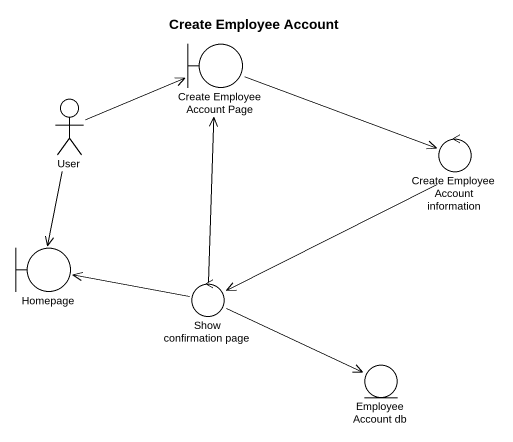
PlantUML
@startuml
title Create Employee Account
boundary "Create Employee Account Page" as Create_Employee_Account_Page
actor User
control "Create Employee Account information" as Create_Employee_Account
boundary Homepage
control "Show confirmation page" as Show_confirmation_page
entity "Employee Account db" as Employee_Account_db
Create_Employee_Account_Page -right-> Create_Employee_Account
User -right-> Create_Employee_Account_Page
User --> Homepage
Create_Employee_Account -left-> Show_confirmation_page
Show_confirmation_page -up-> Create_Employee_Account_Page
Show_confirmation_page -left-> Homepage
Show_confirmation_page -right-> Employee_Account_db
@enduml
